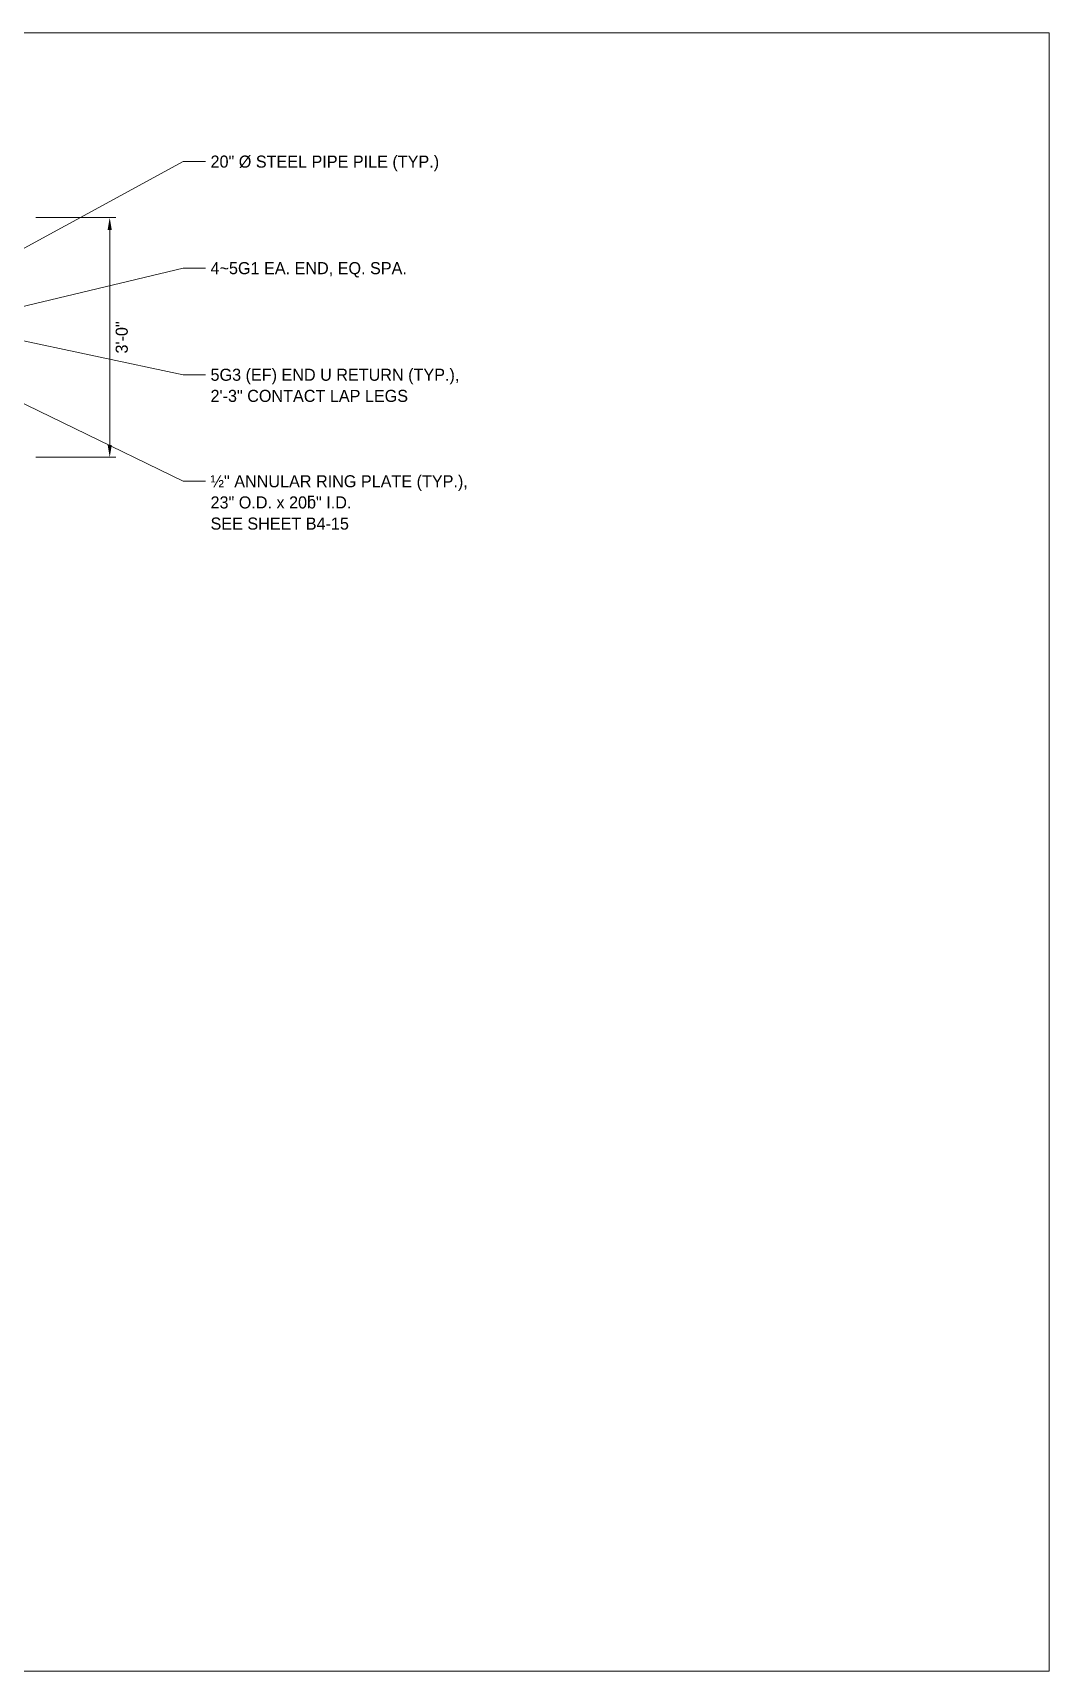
# Model space of a CAD drawing. Extents: x -1 to 861, y -26 to 2.
# Drawn here: x 618.49 to 631.2, y -19.5 to 1 of the extents above; entities that cross this region are included whole.
import ezdxf
from ezdxf.enums import TextEntityAlignment as Align

# ---------------------------------------------------------------- set-up
doc = ezdxf.new("R2010")
doc.units = 21
doc.header["$MEASUREMENT"] = 0
for name, color, linetype, lineweight in [('Border', 7, 'Continuous', 15), ('Dimension', 7, 'Continuous', 9), ('Leader', 7, 'Continuous', 9), ('TextStructures', 7, 'Continuous', 9)]:
    doc.layers.add(name, color=color, linetype=linetype, lineweight=lineweight)
doc.styles.add('FDOT Structures', font='FDOT.ttf')
doc.styles.add('FDOT Structures Annotation', font='FDOT.ttf')

msp = doc.modelspace()

# ---------------------------------------------------------------- linework, layer by layer
at = {"layer": 'Border'}
msp.add_lwpolyline([(599, -19.5), (631.2, -19.5), (631.2, 1), (599, 1)], close=True, dxfattribs=at)
at = {"layer": 'Dimension'}
for p, q in [((618.526, -1.312), (619.526, -1.312)), ((619.45, -4.156), (619.45, -1.468)), ((618.526, -4.312), (619.526, -4.312))]:
    msp.add_line(p, q, dxfattribs=at)
for points in [[(619.424, -1.468), (619.45, -1.312), (619.476, -1.468)], [(619.476, -4.156), (619.45, -4.312), (619.424, -4.156)]]:
    msp.add_solid(points, dxfattribs=at)
at = {"layer": 'Leader'}
for points in [[(617.414, -2.222), (620.37, -0.612), (620.65, -0.612)], [(618.122, -2.482), (620.37, -1.945), (620.65, -1.945)], [(618.174, -2.812), (620.37, -3.279), (620.65, -3.279)], [(617.655, -3.291), (620.37, -4.612), (620.65, -4.612)]]:
    msp.add_lwpolyline(points, dxfattribs=at)

# ---------------------------------------------------------------- texts
at = {"layer": 'TextStructures', "style": 'FDOT Structures'}
for s, p in [('20" Ø STEEL PIPE PILE (TYP.)', (620.711, -0.612)), ('4~5G1 EA. END, EQ. SPA.', (620.711, -1.945))]:
    msp.add_text(s, height=0.1512, dxfattribs=at).set_placement(p, align=Align.MIDDLE_LEFT)
at = {"layer": 'TextStructures', "char_height": 0.1512, "attachment_point": 1, "line_spacing_factor": 1.05, "style": 'FDOT Structures'}
for s, insert in [('5G3 (EF) END U RETURN (TYP.),\\P2\'-3" CONTACT LAP LEGS', (620.711, -3.203)), ('½" ANNULAR RING PLATE (TYP.),\\P23" O.D. x 20ƃ" I.D.\\PSEE SHEET B4-15', (620.711, -4.536))]:
    msp.add_mtext(s, dxfattribs=dict(at, insert=insert))

# ---------------------------------------------------------------- next in the draw order: texts
at = {"layer": 'Dimension', "insert": (619.601, -2.812), "char_height": 0.1512, "attachment_point": 5, "rotation": 90, "style": 'FDOT Structures Annotation', "bg_fill": 3, "box_fill_scale": 1.1, "bg_fill_color": 1}
msp.add_mtext('3\'-0"', dxfattribs=at)

doc.saveas('drawing.dxf')
